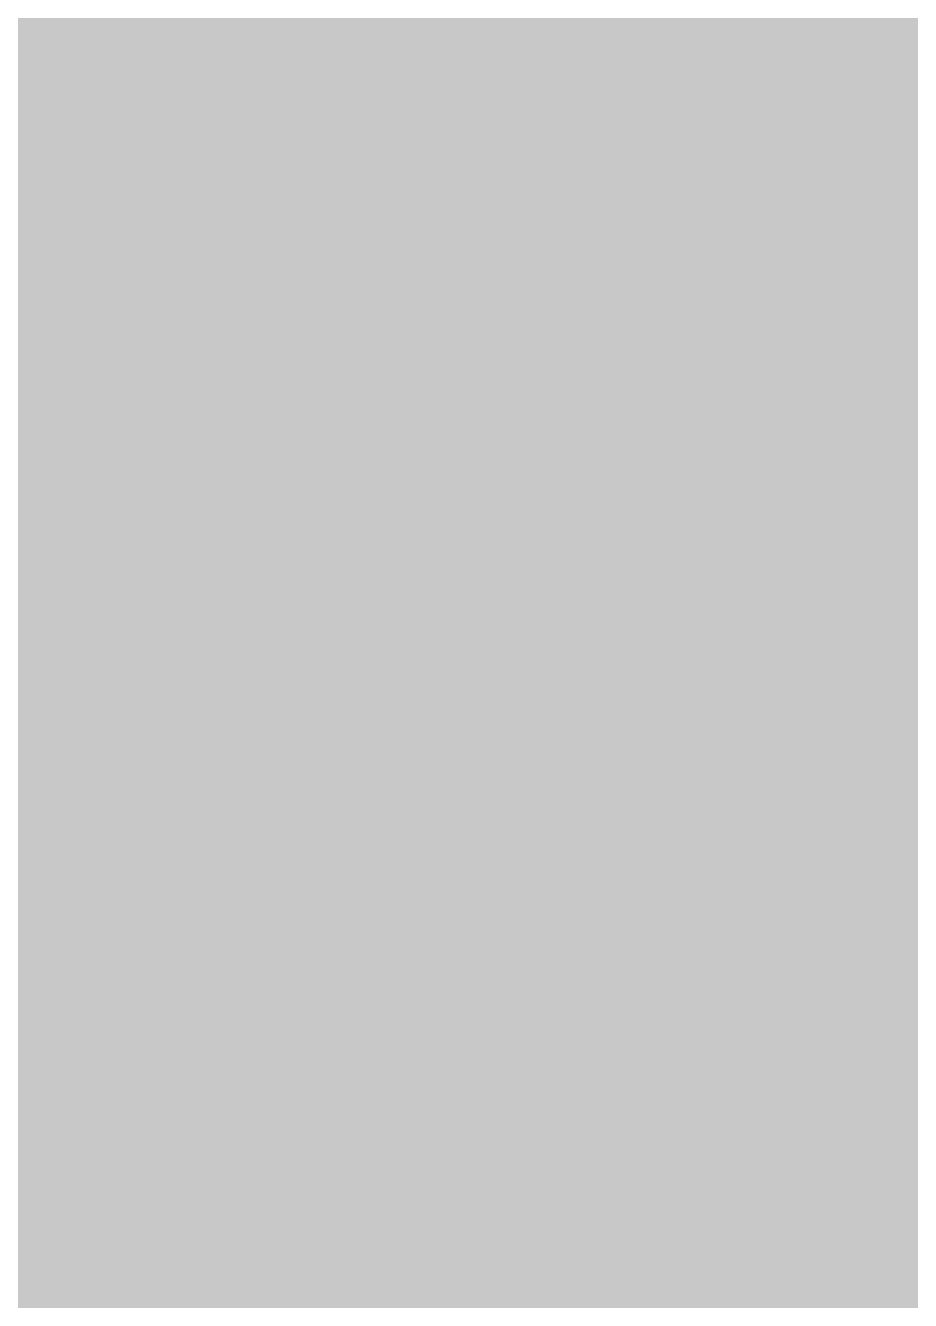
# Model space of a CAD drawing. Header units: metres. Extents: x 317370 to 326712, y 1824935 to 1838812.
# Drawn here: x 326126.9 to 326170.6, y 1829473.4 to 1829536.5 of the extents above; entities that cross this region are included whole.
import ezdxf

# ---------------------------------------------------------------- set-up
doc = ezdxf.new("R2010")
doc.units = ezdxf.units.M
doc.header["$MEASUREMENT"] = 0
for name, color, linetype in [('LOW TIDE LINE', 5, 'Continuous'), ('MANGROOVE', 112, 'Continuous'), ('SURVEY PLOT BOUNDARY', 35, 'Continuous'), ('VILLAGE BOUNDARY', 212, 'Continuous')]:
    doc.layers.add(name, color=color, linetype=linetype)

# ---------------------------------------------------------------- blocks, each defined once
blk = doc.blocks.new('81')
at = {"layer": 'MANGROOVE'}
h = blk.add_hatch(dxfattribs=at)
h.set_pattern_fill('GRASS', color=256, scale=0.604678, angle=-0.45083)
h.set_pattern_definition([(89.54917, (306983.874, 1824194.798), (-10.7745325, 10.9454397), [2.879778, -18.840867]), (44.54917, (306983.874, 1824194.798), (-10.774532, 10.94544), [2.879778, -12.479037]), (134.54917, (306983.874, 1824194.798), (-10.94544, -10.774532), [2.879778, -12.479037])])
h.paths.add_polyline_path([(325425.547, 1829351.367), (325483.419, 1829359.799), (325499.298, 1829371.672), (325523.603, 1829380.812), (325558.064, 1829380.763), (325585.85, 1829380.1), (325623.455, 1829384.026), (325638.826, 1829387.904), (325628.671, 1829397.094), (325581.853, 1829437.233), (325562.116, 1829469.294), (325530.659, 1829511.978), (325521.519, 1829537.925), (325514.496, 1829577.751), (325521.258, 1829617.69), (325528.844, 1829647.54), (325523.438, 1829666.913), (325523.228, 1829696.687), (325535.942, 1829730.136), (325564.415, 1829755.587), (325613.779, 1829784.749), (325649.962, 1829805.794), (325706.679, 1829825.201), (325743.438, 1829834.688), (325773.697, 1829837.56), (325792.806, 1829836.077), (325814.964, 1829826.571), (325841.663, 1829800.81), (325842.831, 1829807.91), (325816.396, 1829839.002), (325811.71, 1829865.034), (325819.134, 1829888.434), (325833.85, 1829900.79), (325858.167, 1829909.863), (325879.231, 1829913.26), (325904.517, 1829909.498), (325917.321, 1829905.478), (325934.09, 1829906.771), (325964.019, 1829904.041), (326005.265, 1829889.464), (326055.043, 1829854.735), (326103.504, 1829805.537), (326107.626, 1829785.551), (326105.374, 1829771.316), (326108.182, 1829765.593), (326120.602, 1829758.012), (326129.408, 1829744.402), (326133.948, 1829732.252), (326134.976, 1829726.899), (326158.643, 1829729.735), (326177.834, 1829721.745), (326192.668, 1829703.812), (326204.597, 1829679.132), (326195.241, 1829622.907), (326210.071, 1829603.754), (326224.231, 1829590.815), (326234.083, 1829573.991), (326242.488, 1829554.683), (326239.493, 1829536.534), (326230.439, 1829518.79), (326219.502, 1829488.232), (326212.231, 1829470.473), (326180.907, 1829389.303), (326149.501, 1829340.378), (326127.615, 1829323.09), (326107.916, 1829311.843), (326091.128, 1829308.056), (326065.808, 1829307.542), (326045.536, 1829314.116), (326029.259, 1829329.922), (326026.286, 1829359.876), (326026.858, 1829387.308), (325965.385, 1829430.644), (325912.96, 1829474.527), (325871.741, 1829537.921), (325854.425, 1829557.654), (325825.945, 1829563.223), (325787.026, 1829556.403), (325772.271, 1829539.06), (325764.234, 1829514.537), (325761.202, 1829491.756), (325777.192, 1829358.197), (325816.218, 1829288.051), (325866.489, 1829193.357), (325878.191, 1829139.816), (325868.84, 1829040.301), (325904.23, 1829006.528), (325928.941, 1828974.977), (325938.023, 1828951.032), (325933.82, 1828919.592), (325925.465, 1828900.06), (325909.662, 1828885.575), (325888.554, 1828876.477), (325856.089, 1828874.238), (325830.874, 1828886.908), (325811.43, 1828908.084), (325802.946, 1828917.415), (325774.911, 1828934.382), (325746.905, 1828954.913), (325729.33, 1828987.12), (325721.767, 1829022.812), (325706.187, 1829087.25), (325711.161, 1829130.326), (325701.394, 1829157.84), (325667.607, 1829168.795), (325629.495, 1829173.727), (325593.237, 1829187.909), (325587.724, 1829217.68), (325580.531, 1829255.15), (325550.964, 1829258.589), (325459.075, 1829249.005), (325434.811, 1829246.702), (325407.815, 1829259.742), (325403.317, 1829277.237), (325402.483, 1829307.175), (325410.158, 1829330.988)])
at = {"layer": 'LOW TIDE LINE', "lineweight": 18, "const_width": 3.023}
for points in [[(326157.087, 1829539.194), (326157.056, 1829535.163), (326157.024, 1829531.131), (326156.992, 1829527.1), (326161.023, 1829527.068), (326160.991, 1829523.037), (326160.959, 1829519.005), (326160.928, 1829514.974), (326160.896, 1829510.942), (326160.769, 1829494.817), (326156.738, 1829494.849), (326156.707, 1829490.817), (326156.675, 1829486.786), (326156.643, 1829482.754), (326156.612, 1829478.723), (326152.581, 1829478.755), (326152.549, 1829474.723), (326152.517, 1829470.692)], [(326168.64, 1829470.565), (326172.703, 1829474.565)]]:
    blk.add_lwpolyline(points, dxfattribs=at)
at = {"layer": 'SURVEY PLOT BOUNDARY', "lineweight": 18, "const_width": 0.605}
blk.add_lwpolyline([(326107.671, 1829406.538), (326132.205, 1829450.694), (326152.168, 1829426.347), (326164.546, 1829462.534), (326169.021, 1829518.942), (326132.649, 1829507.133), (326173.972, 1829635.821), (326186.318, 1829667.977), (326190.571, 1829696.165), (326158.198, 1829680.293), (326066.125, 1829761.65)], dxfattribs=at)
for points in [[(326107.671, 1829406.538), (326075.045, 1829358.415), (326067.078, 1829370.573), (326055.018, 1829374.7), (326083.487, 1829406.729), (326084.185, 1829495.419), (326068.252, 1829519.735), (326076.472, 1829539.828), (326141.916, 1829660.263), (326158.198, 1829680.293), (326190.571, 1829696.165), (326186.318, 1829667.977), (326173.972, 1829635.821), (326132.649, 1829507.133), (326128.587, 1829503.133), (326132.459, 1829482.945), (326136.331, 1829462.756), (326132.205, 1829450.694)], [(326164.546, 1829462.534), (326152.168, 1829426.347), (326132.205, 1829450.694), (326136.331, 1829462.756), (326132.459, 1829482.945), (326128.587, 1829503.133), (326132.649, 1829507.133), (326169.021, 1829518.942)]]:
    blk.add_lwpolyline(points, close=True, dxfattribs=at)
at = {"layer": 'VILLAGE BOUNDARY', "lineweight": 50, "const_width": 3.023}
for points in [[(326140.901, 1829531.258), (326136.743, 1829515.164)], [(326140.837, 1829523.195), (326136.743, 1829515.164), (326132.649, 1829507.133), (326148.804, 1829511.038), (326140.71, 1829507.07)], [(326160.452, 1829454.503), (326164.546, 1829462.534), (326164.61, 1829470.597), (326168.862, 1829498.785)], [(326168.831, 1829494.753), (326164.736, 1829486.722)]]:
    blk.add_lwpolyline(points, dxfattribs=at)

msp = doc.modelspace()

# ---------------------------------------------------------------- block references
msp.add_blockref('81', (0, 0))

doc.saveas('drawing.dxf')
